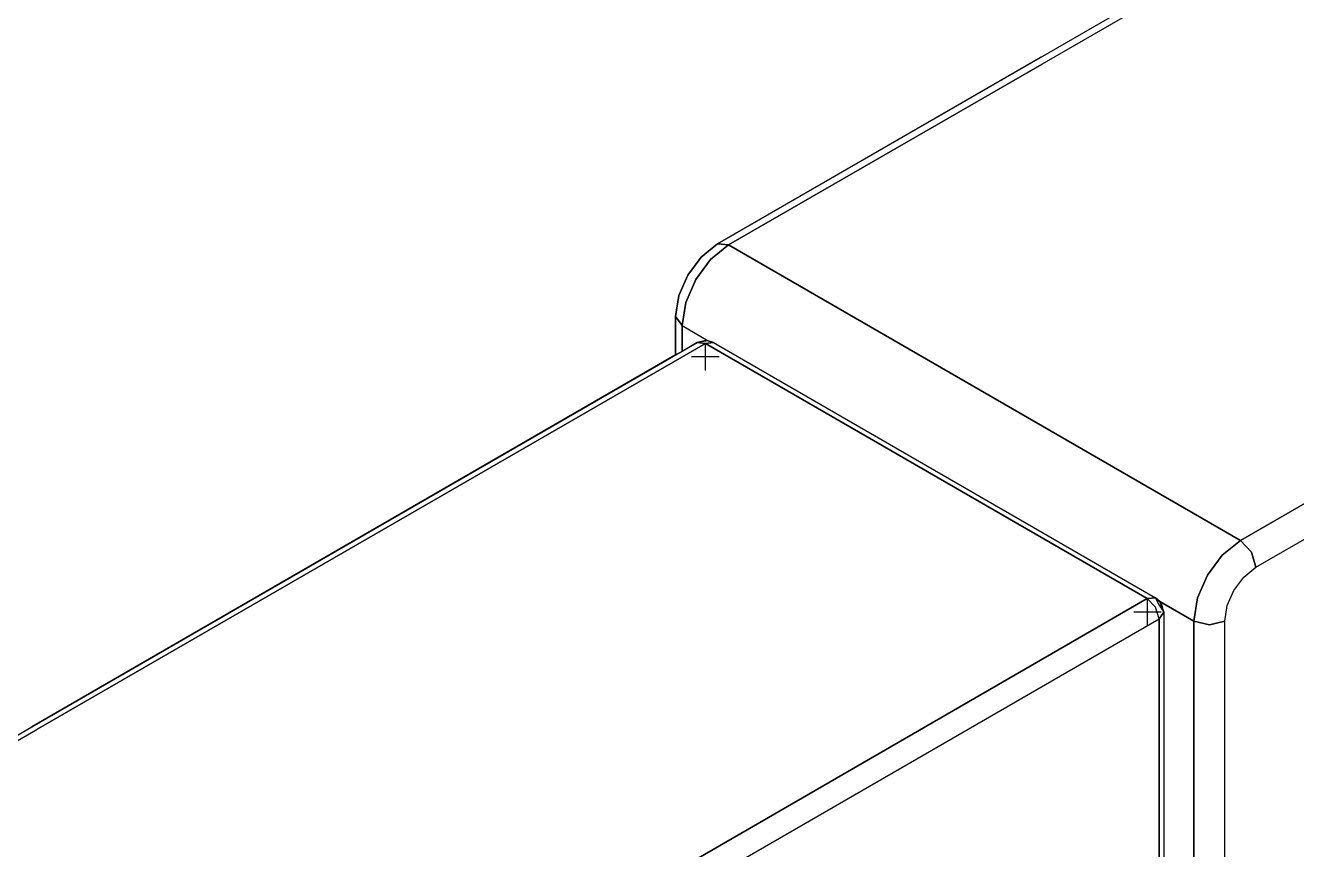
# Model space of a CAD drawing. Header units: millimetres. Extents: x -6198 to -2727, y 3560 to 4988.
# Drawn here: x -3307.6 to -3191.6, y 4254.4 to 4329.6 of the extents above; entities that cross this region are included whole.
import ezdxf

# ---------------------------------------------------------------- set-up
doc = ezdxf.new("R2010")
doc.units = ezdxf.units.MM
doc.header["$LTSCALE"] = 0.3
doc.layers.add('LCL', color=7, linetype='Continuous', lineweight=25)

msp = doc.modelspace()

# ---------------------------------------------------------------- linework, layer by layer
at = {"layer": 'LCL'}
for p, q in [((-3244.43, 4309.65, 19.05), (-3198.98, 4335.9, 19.05)), ((-3243.43, 4309.55, 19.05), (-3198.39, 4335.56, 19.05)), ((-3214.97, 4326.66, 19.05), (-3244.43, 4309.65, 19.05)), ((-3244.43, 4309.65, 19.05), (-3214.97, 4326.66, 19.05)), ((-3243.43, 4309.55, 19.05), (-3214.85, 4326.05, 19.05)), ((-3214.85, 4326.05, 19.05), (-3243.43, 4309.55, 19.05)), ((-3244.43, 4309.65, 19.05), (-3245.94, 4308.45, 19.05)), ((-3245.94, 4308.45, 19.05), (-3244.43, 4309.65, 19.05)), ((-3245.94, 4308.45, 19.05), (-3244.43, 4309.65, 19.05)), ((-3243.43, 4309.55, 19.05), (-3245.08, 4308.21, 19.05)), ((-3243.43, 4309.55, 19.05), (-3245.08, 4308.21, 19.05)), ((-3245.08, 4308.21, 19.05), (-3243.43, 4309.55, 19.05)), ((-3243.43, 4309.55, 19.05), (-3244.43, 4309.65, 19.05)), ((-3244.43, 4309.65, 19.05), (-3243.43, 4309.55, 19.05)), ((-3244.43, 4309.65, 19.05), (-3243.43, 4309.55, 19.05)), ((-3196.76, 4282.61, 19.05), (-3243.43, 4309.55, 19.05)), ((-3196.76, 4282.61, 19.05), (-3243.43, 4309.55, 19.05)), ((-3243.43, 4309.55, 19.05), (-3196.76, 4282.61, 19.05)), ((-3245.94, 4308.45, 19.05), (-3247.16, 4306.81, 19.05)), ((-3247.16, 4306.81, 19.05), (-3245.94, 4308.45, 19.05)), ((-3247.16, 4306.81, 19.05), (-3245.94, 4308.45, 19.05)), ((-3245.08, 4308.21, 19.05), (-3246.43, 4306.39, 19.05)), ((-3245.08, 4308.21, 19.05), (-3246.43, 4306.39, 19.05)), ((-3246.43, 4306.39, 19.05), (-3245.08, 4308.21, 19.05)), ((-3151.72, 4308.61, 19.05), (-3196.76, 4282.61, 19.05)), ((-3151.72, 4308.61, 19.05), (-3196.76, 4282.61, 19.05)), ((-3196.76, 4282.61, 19.05), (-3151.72, 4308.61, 19.05)), ((-3247.16, 4306.81, 19.05), (-3247.97, 4304.93, 19.05)), ((-3247.97, 4304.93, 19.05), (-3247.16, 4306.81, 19.05)), ((-3247.97, 4304.93, 19.05), (-3247.16, 4306.81, 19.05)), ((-3246.43, 4306.39, 19.05), (-3247.34, 4304.3, 19.05)), ((-3246.43, 4306.39, 19.05), (-3247.34, 4304.3, 19.05)), ((-3247.34, 4304.3, 19.05), (-3246.43, 4306.39, 19.05)), ((-3195.35, 4280.16, 19.05), (-3150.3, 4306.16, 19.05)), ((-3195.35, 4280.16, 19.05), (-3150.3, 4306.16, 19.05)), ((-3195.35, 4280.16, 19.05), (-3150.3, 4306.16, 19.05)), ((-3247.97, 4304.93, 19.05), (-3248.26, 4303.02, 19.05)), ((-3248.26, 4303.02, 19.05), (-3247.97, 4304.93, 19.05)), ((-3248.26, 4303.02, 19.05), (-3247.97, 4304.93, 19.05)), ((-3247.34, 4304.3, 19.05), (-3247.67, 4302.2, 19.05)), ((-3247.34, 4304.3, 19.05), (-3247.67, 4302.2, 19.05)), ((-3247.67, 4302.2, 19.05), (-3247.34, 4304.3, 19.05)), ((-3248.26, 4303.02, 19.05), (-3248.26, 4299.52, 19.05)), ((-3247.67, 4302.2, 19.05), (-3248.26, 4303.02, 19.05)), ((-3248.26, 4299.52, 19.05), (-3248.26, 4303.02, 19.05)), ((-3248.26, 4303.02, 19.05), (-3247.67, 4302.2, 19.05)), ((-3248.26, 4299.52, 19.05), (-3248.26, 4303.02, 19.05)), ((-3248.26, 4303.02, 19.05), (-3247.67, 4302.2, 19.05)), ((-3247.67, 4302.2, 19.05), (-3245.28, 4300.82, 19.05)), ((-3247.67, 4299.85, 19.05), (-3247.67, 4302.2, 19.05)), ((-3247.67, 4302.2, 19.05), (-3245.28, 4300.82, 19.05)), ((-3247.67, 4302.2, 19.05), (-3247.67, 4299.85, 19.05)), ((-3247.67, 4299.85, 19.05), (-3247.67, 4302.2, 19.05)), ((-3247.67, 4302.2, 19.05), (-3245.28, 4300.82, 19.05)), ((-3245.55, 4300.85, 19.05), (-3246.3, 4300.65, 19.05)), ((-3245.28, 4300.82, 19.05), (-3246.3, 4300.65, 19.05)), ((-3245.28, 4300.82, 19.05), (-3246.3, 4300.65, 19.05)), ((-3244.8, 4300.65, 19.05), (-3245.55, 4300.85, 19.05)), ((-3245.28, 4300.82, 19.05), (-3244.8, 4300.65, 19.05)), ((-3244.8, 4300.65, 19.05), (-3245.28, 4300.82, 19.05)), ((-3306.98, 4265.61, 19.05), (-3246.3, 4300.65, 19.05)), ((-3245.55, 4300.57, 19.05), (-3306.59, 4265.33, 19.05)), ((-3306.59, 4265.33, 19.05), (-3245.55, 4300.57, 19.05)), ((-3306.59, 4265.33, 19.05), (-3245.55, 4300.57, 19.05)), ((-3247.67, 4299.85, 19.05), (-3248.26, 4299.52, 19.05)), ((-3247.67, 4299.85, 19.05), (-3248.26, 4299.52, 19.05)), ((-3246.3, 4300.65, 19.05), (-3247.67, 4299.85, 19.05)), ((-3246.3, 4300.65, 19.05), (-3247.67, 4299.85, 19.05)), ((-3245.55, 4300.57, 19.05), (-3246.3, 4300.65, 19.05)), ((-3246.3, 4300.65, 19.05), (-3245.55, 4300.57, 19.05)), ((-3246.3, 4300.65, 19.05), (-3245.55, 4300.57, 19.05)), ((-3245.55, 4300.57, 19.05), (-3244.8, 4300.65, 19.05)), ((-3245.55, 4300.57, 19.05), (-3244.8, 4300.65, 19.05)), ((-3244.8, 4300.65, 19.05), (-3245.55, 4300.57, 19.05)), ((-3245.55, 4298.1, 19.05), (-3245.55, 4300.6, 19.05)), ((-3205.25, 4277.3, 19.05), (-3245.55, 4300.57, 19.05)), ((-3205.25, 4277.3, 19.05), (-3245.55, 4300.57, 19.05)), ((-3245.55, 4300.57, 19.05), (-3205.25, 4277.3, 19.05)), ((-3244.8, 4300.65, 19.05), (-3204.5, 4277.38, 19.05)), ((-3244.8, 4300.65, 19.05), (-3204.5, 4277.38, 19.05)), ((-3244.8, 4300.65, 19.05), (-3204.5, 4277.38, 19.05)), ((-3248.26, 4299.52, 19.05), (-3306.98, 4265.61, 19.05)), ((-3248.26, 4299.52, 19.05), (-3306.98, 4265.61, 19.05)), ((-3244.3, 4299.35, 19.05), (-3246.8, 4299.35, 19.05)), ((-3198.41, 4281.27, 19.05), (-3196.76, 4282.61, 19.05)), ((-3196.76, 4282.61, 19.05), (-3198.41, 4281.27, 19.05)), ((-3198.41, 4281.27, 19.05), (-3196.76, 4282.61, 19.05)), ((-3196.76, 4282.61, 19.05), (-3195.76, 4281.55, 19.05)), ((-3195.76, 4281.55, 19.05), (-3196.76, 4282.61, 19.05)), ((-3196.76, 4282.61, 19.05), (-3195.76, 4281.55, 19.05)), ((-3199.76, 4279.44, 19.05), (-3198.41, 4281.27, 19.05)), ((-3198.41, 4281.27, 19.05), (-3199.76, 4279.44, 19.05)), ((-3199.76, 4279.44, 19.05), (-3198.41, 4281.27, 19.05)), ((-3195.76, 4281.55, 19.05), (-3195.35, 4280.16, 19.05)), ((-3195.35, 4280.16, 19.05), (-3195.76, 4281.55, 19.05)), ((-3195.76, 4281.55, 19.05), (-3195.35, 4280.16, 19.05)), ((-3196.45, 4279.27, 19.05), (-3195.35, 4280.16, 19.05)), ((-3196.45, 4279.27, 19.05), (-3195.35, 4280.16, 19.05)), ((-3196.45, 4279.27, 19.05), (-3195.35, 4280.16, 19.05)), ((-3200.67, 4277.36, 19.05), (-3199.76, 4279.44, 19.05)), ((-3199.76, 4279.44, 19.05), (-3200.67, 4277.36, 19.05)), ((-3200.67, 4277.36, 19.05), (-3199.76, 4279.44, 19.05)), ((-3197.35, 4278.05, 19.05), (-3196.45, 4279.27, 19.05)), ((-3197.35, 4278.05, 19.05), (-3196.45, 4279.27, 19.05)), ((-3197.35, 4278.05, 19.05), (-3196.45, 4279.27, 19.05)), ((-3197.95, 4276.66, 19.05), (-3197.35, 4278.05, 19.05)), ((-3197.95, 4276.66, 19.05), (-3197.35, 4278.05, 19.05)), ((-3197.95, 4276.66, 19.05), (-3197.35, 4278.05, 19.05)), ((-3309.19, 4217.29, 19.05), (-3205.25, 4277.3, 19.05)), ((-3205.25, 4277.3, 19.05), (-3309.19, 4217.29, 19.05)), ((-3309.19, 4217.29, 19.05), (-3205.25, 4277.3, 19.05)), ((-3204.5, 4277.38, 19.05), (-3205.25, 4277.3, 19.05)), ((-3205.25, 4277.3, 19.05), (-3204.5, 4277.38, 19.05)), ((-3204.5, 4277.38, 19.05), (-3205.25, 4277.3, 19.05)), ((-3204.49, 4276.51, 19.05), (-3205.25, 4277.3, 19.05)), ((-3204.49, 4276.51, 19.05), (-3205.25, 4277.3, 19.05)), ((-3204.49, 4276.51, 19.05), (-3205.25, 4277.3, 19.05)), ((-3205.24, 4274.83, 19.05), (-3205.24, 4277.33, 19.05)), ((-3204.5, 4277.38, 19.05), (-3204.11, 4277.05, 19.05)), ((-3204.5, 4277.38, 19.05), (-3204.18, 4276.69, 19.05)), ((-3204.11, 4277.05, 19.05), (-3204.5, 4277.38, 19.05)), ((-3204.5, 4277.38, 19.05), (-3204.18, 4276.69, 19.05)), ((-3203.95, 4276.83, 19.05), (-3204.5, 4277.38, 19.05)), ((-3204.18, 4276.69, 19.05), (-3204.5, 4277.38, 19.05)), ((-3204.18, 4275.46, 19.05), (-3204.49, 4276.51, 19.05)), ((-3204.18, 4275.46, 19.05), (-3204.49, 4276.51, 19.05)), ((-3204.18, 4275.46, 19.05), (-3204.49, 4276.51, 19.05)), ((-3204.18, 4276.69, 19.05), (-3203.75, 4276.08, 19.05)), ((-3204.18, 4276.69, 19.05), (-3203.75, 4276.08, 19.05)), ((-3204.18, 4276.69, 19.05), (-3203.75, 4276.08, 19.05)), ((-3204.11, 4277.05, 19.05), (-3201, 4275.26, 19.05)), ((-3201, 4275.26, 19.05), (-3204.11, 4277.05, 19.05)), ((-3204.11, 4277.05, 19.05), (-3203.75, 4276.08, 19.05)), ((-3203.75, 4276.08, 19.05), (-3204.11, 4277.05, 19.05)), ((-3204.11, 4277.05, 19.05), (-3201, 4275.26, 19.05)), ((-3203.75, 4276.08, 19.05), (-3203.95, 4276.83, 19.05)), ((-3201, 4275.26, 19.05), (-3200.67, 4277.36, 19.05)), ((-3200.67, 4277.36, 19.05), (-3201, 4275.26, 19.05)), ((-3201, 4275.26, 19.05), (-3200.67, 4277.36, 19.05)), ((-3198.17, 4275.26, 19.05), (-3197.95, 4276.66, 19.05)), ((-3198.17, 4275.26, 19.05), (-3197.95, 4276.66, 19.05)), ((-3198.17, 4275.26, 19.05), (-3197.95, 4276.66, 19.05)), ((-3308.13, 4215.45, 19.05), (-3204.18, 4275.46, 19.05)), ((-3308.13, 4215.45, 19.05), (-3204.18, 4275.46, 19.05)), ((-3308.13, 4215.45, 19.05), (-3204.18, 4275.46, 19.05)), ((-3203.99, 4276.08, 19.05), (-3206.49, 4276.08, 19.05)), ((-3204.18, 4275.46, 19.05), (-3203.75, 4276.08, 19.05)), ((-3203.75, 4276.08, 19.05), (-3204.18, 4275.46, 19.05)), ((-3203.75, 4276.08, 19.05), (-3204.18, 4275.46, 19.05)), ((-3204.18, 4275.46, 19.05), (-3204.18, 4252.19, 19.05)), ((-3204.18, 4252.19, 19.05), (-3204.18, 4275.46, 19.05)), ((-3204.18, 4275.46, 19.05), (-3204.18, 4252.19, 19.05)), ((-3203.75, 4276.08, 19.05), (-3203.75, 4252.81, 19.05)), ((-3203.75, 4276.08, 19.05), (-3203.75, 4252.81, 19.05)), ((-3203.75, 4276.08, 19.05), (-3203.75, 4252.81, 19.05)), ((-3201, 4251.58, 19.05), (-3201, 4275.26, 19.05)), ((-3199.59, 4274.92, 19.05), (-3201, 4275.26, 19.05)), ((-3201, 4275.26, 19.05), (-3201, 4251.58, 19.05)), ((-3201, 4275.26, 19.05), (-3199.59, 4274.92, 19.05)), ((-3201, 4251.58, 19.05), (-3201, 4275.26, 19.05)), ((-3201, 4275.26, 19.05), (-3199.59, 4274.92, 19.05)), ((-3198.17, 4275.26, 19.05), (-3199.59, 4274.92, 19.05)), ((-3199.59, 4274.92, 19.05), (-3198.17, 4275.26, 19.05)), ((-3199.59, 4274.92, 19.05), (-3198.17, 4275.26, 19.05)), ((-3198.17, 4251.58, 19.05), (-3198.17, 4275.26, 19.05)), ((-3198.17, 4251.58, 19.05), (-3198.17, 4275.26, 19.05)), ((-3198.17, 4251.58, 19.05), (-3198.17, 4275.26, 19.05)), ((-3350.25, 4240.63, 19.05), (-3306.98, 4265.61, 19.05)), ((-3349.5, 4240.56, 19.05), (-3306.59, 4265.33, 19.05))]:
    msp.add_line(p, q, dxfattribs=at)

doc.saveas('drawing.dxf')
